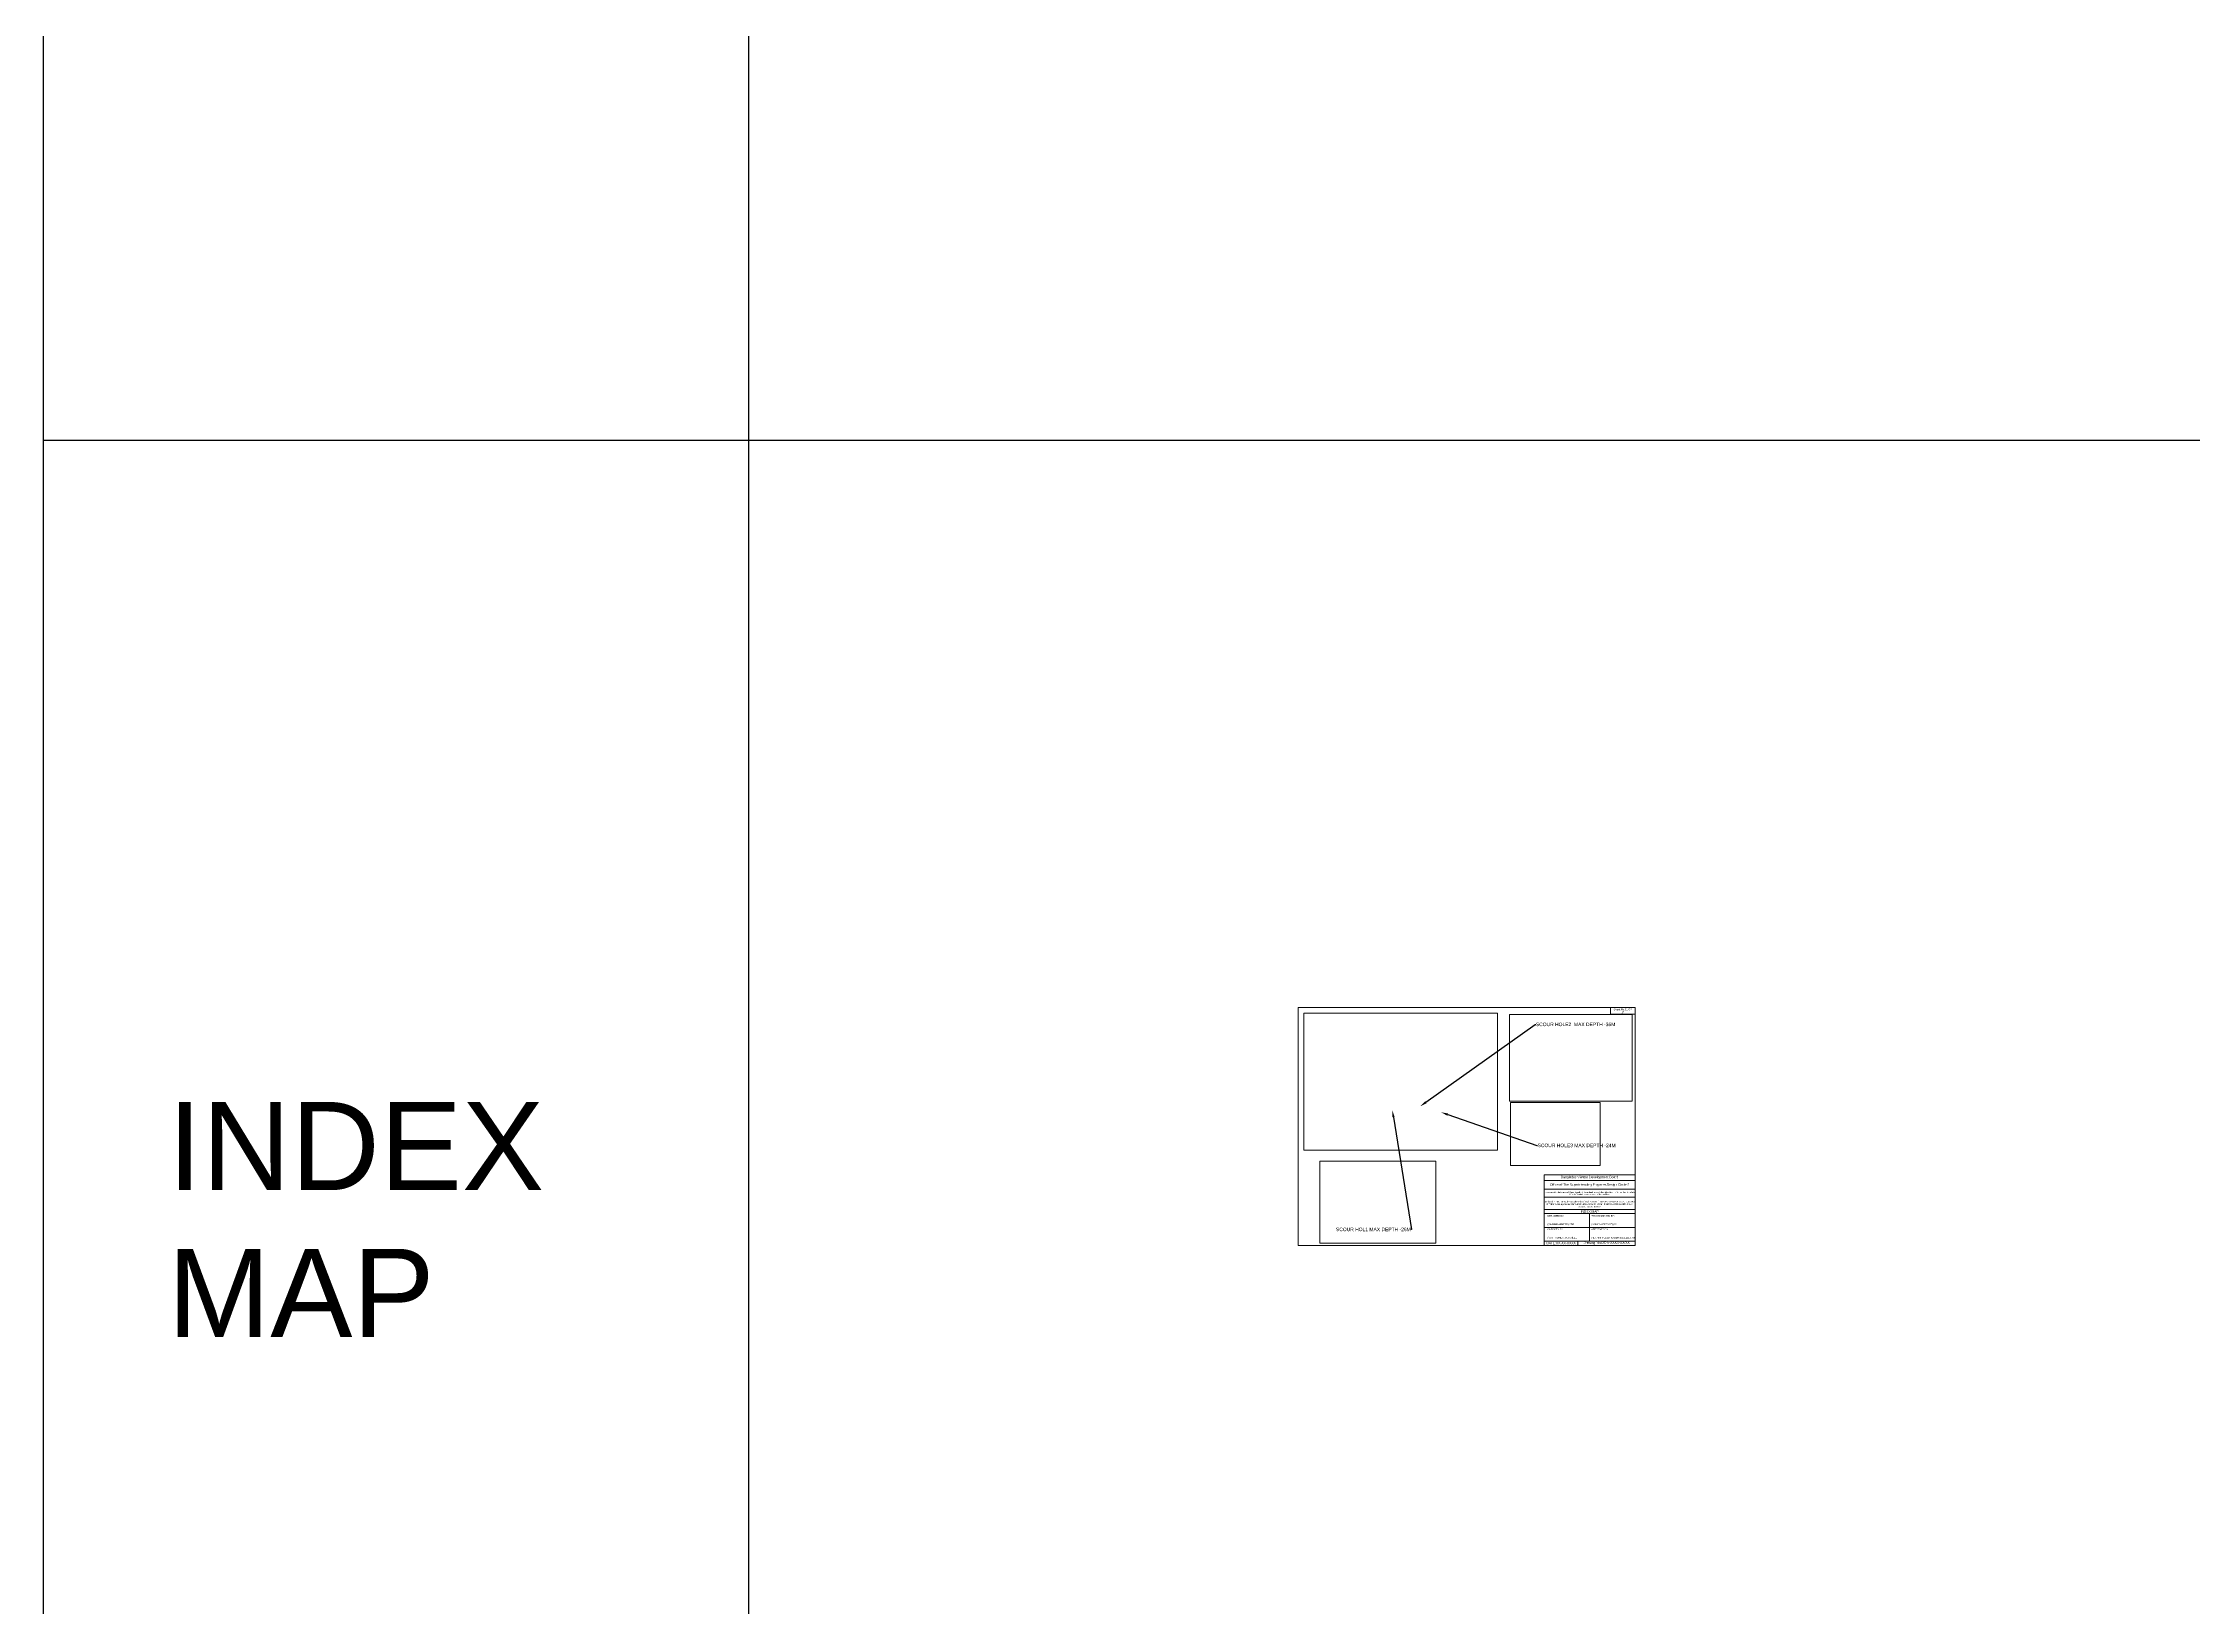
# Model space of a CAD drawing. Header units: inches. Extents: x -885 to 26362, y -28010 to 990.
# Drawn here: x 3489 to 4708, y -1672 to -785 of the extents above; entities that cross this region are included whole.
import ezdxf
from ezdxf import colors
from ezdxf.entities.mleader import LeaderData, LeaderLine
from ezdxf.math import Vec2, Vec3

# ---------------------------------------------------------------- set-up
doc = ezdxf.new("R2010")
doc.units = ezdxf.units.IN
doc.header["$MEASUREMENT"] = 0
doc.layers.add('Construction Line', color=10, linetype='Continuous')
doc.layers.add('Layer1', color=7, linetype='Continuous', lineweight=13)
doc.layers.add('Long Section Labels', color=7, linetype='Continuous', lineweight=9)
doc.styles.get("Standard").update_dxf_attribs({"font": 'arial.ttf'})
picture_1 = doc.add_image_def('image1.jpg', size_in_pixel=(5539, 3917))
picture_2 = doc.add_image_def('image2.jpg', size_in_pixel=(7015, 4960))
picture_3 = doc.add_image_def('image3.jpg', size_in_pixel=(7015, 4960))
picture_4 = doc.add_image_def('image4.jpg', size_in_pixel=(7015, 4960))

msp = doc.modelspace()

# ---------------------------------------------------------------- linework, layer by layer
at = {"layer": 'Construction Line'}
for p, q in [((3488.823672, 990.024943), (3488.823672, -28009.975057)), ((3888.823672, 990.024943), (3888.823672, -28009.975057)), ((3488.823672, -1009.975057), (26362.295749, -1009.975057))]:
    msp.add_line(p, q, dxfattribs=at)
at = {"layer": 'Long Section Labels'}
for points in [[(4200.610592, -1331.86728), (4391.610592, -1331.86728), (4391.610592, -1466.92338), (4200.610592, -1466.92338)], [(4377.603925, -1331.86728), (4391.610592, -1331.86728), (4391.610592, -1335.68728), (4377.603925, -1335.68728)]]:
    msp.add_lwpolyline(points, close=True, dxfattribs=at)
for points in [[(4340.040592, -1466.92338), (4340.040592, -1426.81338), (4391.610592, -1426.81338)], [(4340.040592, -1430.06038), (4391.610592, -1430.06038)], [(4340.040592, -1435.02638), (4391.610592, -1435.02638)], [(4340.040592, -1439.41938), (4391.610592, -1439.41938)], [(4340.040592, -1446.48638), (4391.610592, -1446.48638)], [(4340.040592, -1448.77838), (4391.610592, -1448.77838)], [(4365.825592, -1448.77838), (4365.825592, -1464.44038)], [(4340.040592, -1456.60938), (4391.610592, -1456.60938)], [(4340.040592, -1464.44038), (4391.610592, -1464.44038)], [(4359.140592, -1464.44038), (4359.140592, -1466.92338)]]:
    msp.add_lwpolyline(points, dxfattribs=at)

# ---------------------------------------------------------------- texts
at = {"layer": 'Construction Line', "insert": (3559.522026, -1385.446709), "char_height": 50, "attachment_point": 1}
msp.add_mtext_dynamic_manual_height_columns('INDEX MAP', width=186.33768321, gutter_width=1, heights=[0], dxfattribs=at)
at = {"layer": 'Long Section Labels'}
for s, insert, char_height, width, attachment_point in [('Sheet No:01 OF 17', (4384.607258, -1333.77728), 1.01866667, 11.34361073, 5), ('Protection of Talbaria area of Mirpur Upazila & Kamorkandi area of Shelaidah Union of Kumarkhali Upazila in Kushtia District from the erosion of Padma River', (4365.825592, -1437.31838), 0.764, 53.48, 5), ('Design of Protective Work along the R/B of Padma River from KM 6.720 to KM 15.720=9.000 KM at Talbaria, Baruipara and Bahalbaria union, Upazila: Mirpur, District: Kushtia Kushtia O & M Division, BWDB, Kushtia.', (4365.825592, -1443.52588), 0.8595, 51.57, 5), ('DESIGNED BY:^J^J^J(SHAMMI AKHTER),SDE', (4341.950592, -1452.59838), 0.955, 26.74, 4), ('INDEX MAP', (4365.825592, -1447.63238), 1.337, 53.48, 5), ('RECOMMENDED BY:^J^J^J(JAKARIA PERVEZ),SE', (4366.780592, -1452.59838), 0.955, 26.74, 4), ('CHECKED BY:^J^J^J(MST.TASMEM JAHAN),EE', (4341.950592, -1460.23838), 0.955, 26.74, 4), ('APPROVED BY:^J^J^J(MD. MAHFUZUR RAHMAN),CE,DESIGN', (4366.780592, -1460.23838), 0.955, 26.74, 4), ('DATE:XX-XX-XXXX', (4349.590592, -1465.49088), 1.337, 26.74, 5), ('Drawing No:DC-5-XXXX-XX/XX', (4375.375592, -1465.49088), 1.337, 42.02, 5)]:
    msp.add_mtext(s, dxfattribs=dict(at, insert=insert, char_height=char_height, width=width, attachment_point=attachment_point))
at = {"layer": 'Long Section Labels', "char_height": 1.337, "attachment_point": 5}
for s, insert in [('Office of The Superintending Enginner,Design Circle-2', (4365.825592, -1432.54338)), ('Bangladesh Water Development Board', (4365.825592, -1428.24588))]:
    msp.add_mtext(s, dxfattribs=dict(at, insert=insert))

# ---------------------------------------------------------------- pictures from other files: only their frames are drawn
at = {"layer": 'Layer1'}
image = msp.add_image(picture_1, insert=(4203.810748, -1412.775661), size_in_units=(109.814187, 77.657009), dxfattribs=at)
image.dxf.flags = 7
image = msp.add_image(picture_2, insert=(4320.397962, -1385.084624), size_in_units=(69.566736, 49.1876), dxfattribs=at)
image.dxf.flags = 7
image = msp.add_image(picture_3, insert=(4320.983782, -1421.577131), size_in_units=(50.720011, 35.861904), dxfattribs=at)
image.dxf.flags = 7
image = msp.add_image(picture_4, insert=(4212.872977, -1465.491144), size_in_units=(65.729676, 46.474582), dxfattribs=at)
image.dxf.flags = 7

# ---------------------------------------------------------------- leaders
ml = msp.add_multileader_mtext('Standard', dxfattribs=at)
ml.set_content('SCOUR HOLE2  MAX DEPTH -36M', color=256)
ml.set_leader_properties()
ml.build(insert=Vec2(0, 0))
ml.multileader.update_dxf_attribs({"dogleg_length": 0.36})
ctx = ml.context
ctx.base_point, ctx.char_height, ctx.landing_gap_size, ctx.plane_origin = Vec3(4335.265533, -1341.476948), 2, 0.09, Vec3(4269.710153, -1387.950639)
notes = []
notes.append((ctx, [(0, (1, 1, 0), (4334.905533, -1341.476948), (1, 0), 0.36, [(0, [(4269.710153, -1387.950639)], 0, [])])]))
ctx.mtext.insert, ctx.mtext.flow_direction = Vec3(4335.355533, -1340.459213), 5
ml = msp.add_multileader_mtext('Standard', dxfattribs=at)
ml.set_content('SCOUR HOL1 MAX DEPTH -26M', color=256)
ml.set_leader_properties()
ml.build(insert=Vec2(0, 0))
ml.multileader.update_dxf_attribs({"dogleg_length": 0.36})
ctx = ml.context
ctx.base_point, ctx.char_height, ctx.landing_gap_size, ctx.plane_origin = Vec3(4222.254961, -1457.786479), 2, 0.09, Vec3(4253.937017, -1390.079907)
ctx.text_align_type = 2
notes.append((ctx, [(1, (1, 1, 0), (4264.841346, -1457.786479), (-1, 0), 0.36, [(0, [(4253.937017, -1390.079907)], 0, [])])]))
ctx.mtext.insert, ctx.mtext.alignment, ctx.mtext.flow_direction = Vec3(4264.391346, -1456.769426), 3, 5
ml = msp.add_multileader_mtext('Standard', dxfattribs=at)
ml.set_content('SCOUR HOLE3 MAX DEPTH -24M', color=256)
ml.set_leader_properties()
ml.build(insert=Vec2(0, 0))
ml.multileader.update_dxf_attribs({"dogleg_length": 0.36})
ctx = ml.context
ctx.base_point, ctx.char_height, ctx.landing_gap_size, ctx.plane_origin = Vec3(4336.224904, -1410.133125), 2, 0.09, Vec3(4281.576837, -1391.320703)
notes.append((ctx, [(0, (1, 1, 0), (4335.864904, -1410.133125), (1, 0), 0.36, [(0, [(4281.576837, -1391.320703)], 0, [])])]))
ctx.mtext.insert, ctx.mtext.flow_direction = Vec3(4336.314904, -1409.115389), 5
for ctx, leaders in notes:
    for number, flags, end, landing, length, lines in leaders:
        leader = LeaderData()
        leader.index, (leader.has_last_leader_line, leader.has_dogleg_vector, leader.attachment_direction) = number, flags
        leader.last_leader_point, leader.dogleg_vector, leader.dogleg_length = Vec3(end), Vec3(landing), length
        for number, points, colour, breaks in lines:
            line = LeaderLine()
            line.index, line.vertices, line.color, line.breaks = number, Vec3.list(points), colors.encode_raw_color(colour), breaks
            leader.lines.append(line)
        ctx.leaders.append(leader)

doc.saveas('drawing.dxf')
